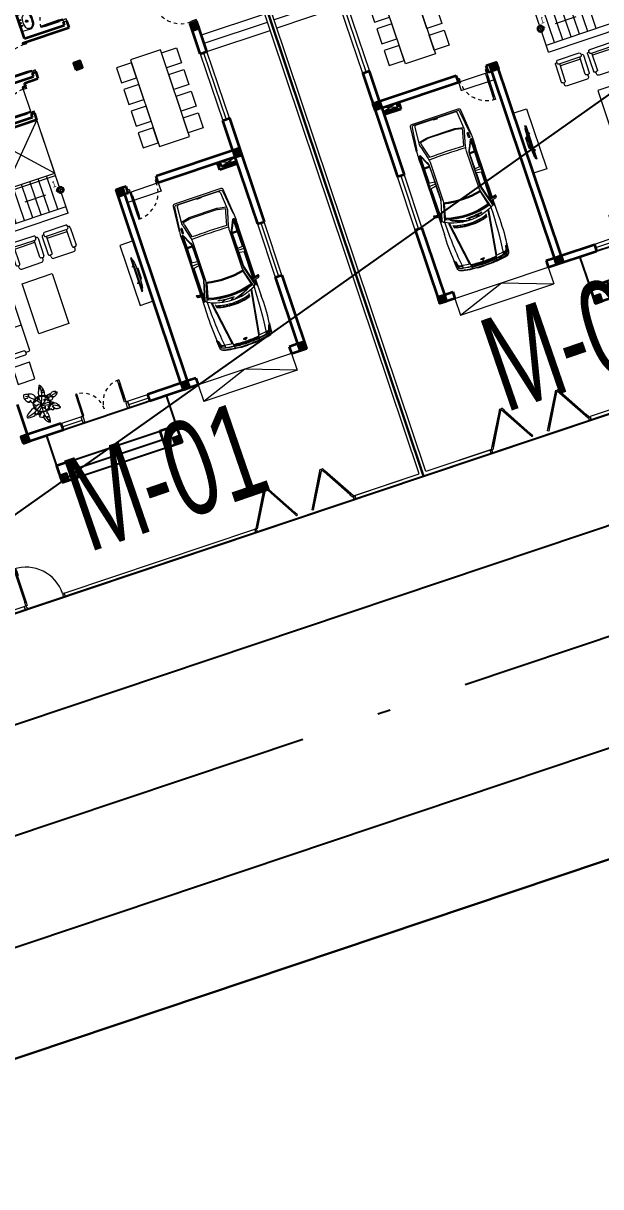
# Model space of a CAD drawing. Header units: metres. Extents: x 568006 to 1139366, y 2064802 to 4131555.
# Drawn here: x 569654.57 to 569670.99, y 2065800.22 to 2065833.29 of the extents above; entities that cross this region are included whole.
import ezdxf
from ezdxf.enums import TextEntityAlignment as Align
from ezdxf.xclip import XClip

# ---------------------------------------------------------------- set-up
doc = ezdxf.new("R2010")
doc.units = ezdxf.units.M
doc.header["$XCLIPFRAME"] = 0
for name, pattern in [('$AUDIT_BAD_LTYPE2', [0]), ('ACAD_ISO10W100', [18.5, 12, -3, 0.5, -3]), ('CENTER', [2, 1.25, -0.25, 0.25, -0.25]), ('DASHED', [0.75, 0.5, -0.25]), ('HIDDEN', [0.375, 0.25, -0.125]), ('HIDDEN2', [0.1875, 0.125, -0.0625]), ('Xref-VCMT-BT3 - tuong bao$0$HIDDEN', [0.375, 0.25, -0.125])]:
    doc.linetypes.add(name, pattern=pattern)
doc.layers.get('0').update_dxf_attribs({"linetype": 'CONTINUOUS'})
doc.layers.get('DEFPOINTS').update_dxf_attribs({"color": 152, "linetype": 'CONTINUOUS'})
for name, color, linetype, lineweight in [('-CONCRETE', 1, 'CONTINUOUS', 35), ('-DOOR', 137, 'CONTINUOUS', 9), ('-FURNITURE', 46, 'CONTINUOUS', 9), ('-HIDE', 3, 'HIDDEN', 13), ('-KH', 143, 'CONTINUOUS', 13), ('-LINE1', 7, 'CONTINUOUS', 18), ('-TEXT', 7, 'CONTINUOUS', 15), ('-WALL', 4, 'CONTINUOUS', 35), ('A-Cay', 75, 'CONTINUOUS', 5), ('A-KY HIEU', 34, 'CONTINUOUS', 20), ('Bighome_khuat', 251, 'DASHED', 5), ('E- RANH GIOI', 1, 'CENTER', 13), ('hung-demlonha', 7, 'CONTINUOUS', 15)]:
    doc.layers.add(name, color=color, linetype=linetype, lineweight=lineweight)
for name, color, linetype in [('BoThamCo', 94, 'CONTINUOUS'), ('datOBt', 42, 'CONTINUOUS'), ('ghi_chu', 7, 'CONTINUOUS'), ('LogDg', 7, 'CONTINUOUS'), ('loKBT', 42, 'CONTINUOUS'), ('SOLO', 7, 'CONTINUOUS'), ('TimDg', 222, 'CONTINUOUS'), ('ViaHeS', 32, 'CONTINUOUS')]:
    doc.layers.add(name, color=color, linetype=linetype)
doc.layers.add('KCS_Plotter', color=11, linetype='CONTINUOUS', plot=False)
doc.styles.add('1', font='arial.ttf')
doc.styles.add('kieuchuDim', font='arial.ttf', dxfattribs={"width": 0.75})
doc.styles.add('QH1', font='arialbd.ttf', dxfattribs={"width": 0.8})

# ---------------------------------------------------------------- blocks, each defined once
blk = doc.blocks.new('A$C33BC4D2A')
at = {"layer": 'A-KY HIEU', "color": 0, "const_width": 1.022}
blk.add_lwpolyline([(14.345, -292.097), (14.345, -4.903), (414.985, -4.903), (414.985, -292.097)], close=True, dxfattribs=at)
at = {"layer": 'DEFPOINTS', "color": 125}
blk.add_lwpolyline([(0, -297), (420, -297), (420, 0), (0, 0)], close=True, dxfattribs=at)
blk = doc.blocks.new('t1$0$D11')
at = {"linetype": '$AUDIT_BAD_LTYPE2'}
for p, q in [((70, 100), (70, 1000)), ((90, 1000), (90, 100))]:
    blk.add_line(p, q, dxfattribs=at)
for points in [[(50, 1000), (90, 1000), (90, 1100), (50, 1100), (50, 1000)], [(50, 1003), (50, 100)], [(50, 100), (90, 100), (90, 0), (50, 0), (50, 100)]]:
    blk.add_lwpolyline(points)
for points in [[(118, 895), (118, 1064), (90, 1064), (90, 1036), (113, 1036), (113, 895)], [(0, 0), (50, 0), (50, -40), (60, -40), (60, -100), (0, -100)], [(1200, 0), (1150, 0), (1150, -40), (1140, -40), (1140, -100), (1200, -100)]]:
    blk.add_lwpolyline(points, close=True)
at = {"linetype": '$AUDIT_BAD_LTYPE2', "ltscale": 0.3}
blk.add_arc((50, 0), 1100, 0, 90, dxfattribs=at)
blk = doc.blocks.new('A$C6CE07C06')
for p, q in [((1355, 1774), (989, 1774)), ((1356, 1801), (1350, 1615)), ((1387, 1801), (1382, 1615)), ((1842, 1774), (1387, 1774)), ((1857, 1615), (1840, 1801)), ((1925, 1839), (1915, 1601)), ((1980, 1615), (2018, 1801)), ((2839, 1774), (2013, 1774)), ((2811, 1945), (2844, 1766)), ((2816, 1953), (2822, 1954)), ((2828, 1949), (2860, 1769)), ((2856, 1761), (2853, 1760)), ((2900, 1839), (3433, 1839)), ((3068, 1815), (2905, 1815)), ((3055, 1801), (2907, 1801)), ((2996, 1774), (2912, 1774)), ((3245, 1511), (3341, 1500)), ((3370, 1393), (3312, 1380)), ((3391, 1290), (3332, 1281)), ((3406, 1186), (3347, 1180)), ((3414, 1081), (3355, 1079)), ((3406, 779), (3347, 785)), ((3414, 884), (3355, 886)), ((1356, 164), (1350, 350)), ((1387, 164), (1382, 351)), ((1857, 351), (1840, 164)), ((1925, 127), (1915, 364)), ((1980, 351), (2018, 164)), ((3341, 465), (3245, 454)), ((3370, 572), (3312, 585)), ((3391, 675), (3332, 685)), ((1355, 191), (989, 191)), ((1842, 191), (1387, 191)), ((2839, 191), (2013, 191)), ((2811, 20), (2844, 199)), ((2816, 12), (2822, 11)), ((2828, 16), (2860, 196)), ((2901, 127), (3422, 127)), ((3068, 150), (2905, 150)), ((3055, 164), (2907, 164)), ((2996, 191), (2912, 191))]:
    blk.add_line(p, q)
for points in [[(48, 285), (48, 1680, -0.373826), (99, 1739), (803, 1820), (820, 1839), (54, 1773, 0.383818), (0, 1713), (0, 252, 0.383818), (54, 192), (820, 126), (803, 145), (99, 226, -0.373826)], [(2557, 404), (3001, 284, 0.388671), (3036, 301, 0.143383), (3036, 1665, 0.390953), (3001, 1682), (2557, 1559, -0.106047)], [(4564, 983, 0.027521), (4546, 1368, -0.543027), (4554, 1373), (4603, 1360, -0.308444), (4617, 1345, -0.028524), (4637, 983, -0.028524), (4617, 620, -0.308444), (4603, 605), (4554, 592, -0.543027), (4546, 597, 0.027521)], [(4501, 981, 0.027754), (4500, 1005, 0.037978), (4497, 1021, 0.078467), (4490, 1036, 0.253942), (4486, 1038, 0.253942), (4481, 1036, 0.078467), (4475, 1021, 0.037978), (4472, 1005, 0.027754), (4470, 981, 0.027754), (4472, 958, 0.037978), (4475, 941, 0.078467), (4481, 927, 0.253942), (4486, 924, 0.253942), (4490, 927, 0.078467), (4497, 941, 0.037978), (4500, 958, 0.027754)], [(906, 228), (776, 228, 0.414214), (764, 215), (764, 203, 0.414214), (776, 190), (906, 190, 0.414214), (919, 203), (919, 215, 0.414214)]]:
    blk.add_lwpolyline(points, format="xyb", close=True)
for points in [[(817, 1835, -0.039974), (1255, 1839), (2827, 1839)], [(2832, 150), (1846, 150), (999, 150, -0.758852), (984, 205), (1232, 321, -0.14996), (1372, 364), (1915, 364), (2389, 364, -0.077307), (2455, 354), (3016, 199, 0.360394), (3088, 230, 0.242572), (3089, 1735, 0.360655), (3017, 1766), (2455, 1611, -0.077307), (2389, 1601), (1915, 1601), (1372, 1601, -0.137614), (1232, 1645), (984, 1761, -0.758852), (999, 1815), (1846, 1815), (2832, 1815)], [(2834, 1801), (999, 1801, 0.768317), (992, 1772), (1240, 1655, 0.14228), (1371, 1613), (1857, 1615), (1865, 1608), (1971, 1608), (1980, 1615), (2389, 1615, 0.077278), (2451, 1624), (3023, 1782, 0.231129), (3080, 1839)], [(2912, 1774), (2884, 1931, 0.322829), (2849, 1965), (2812, 1959, 0.422531), (2806, 1952), (2842, 1758), (2825, 1723)], [(4578, 1777, -0.06824), (4603, 1702, -0.051611), (4688, 983), (4688, 1178, 0.069896), (4626, 1707, 0.32103), (4523, 1797), (4292, 1820, 0.311578), (4273, 1810, 0.311578)], [(4609, 1370, 0.043765), (4549, 1724, 0.303464), (4496, 1773), (4373, 1795, 0.018633), (4273, 1810, 0.083909), (4370, 1778), (4493, 1756, -0.304556), (4533, 1720, -0.038587), (4593, 1374)], [(4517, 1385), (4476, 1703, 0.304567), (4446, 1739), (4333, 1770, -0.23887), (4324, 1778), (4320, 1790)], [(4512, 1628), (4500, 1706, 0.304567), (4453, 1762), (4438, 1766)], [(4553, 340, -0.027873), (3110, 247, -0.059366), (3058, 256), (2582, 386, 0.079464), (2446, 413), (1281, 413, 0.06068), (1127, 394), (736, 296, -0.120949), (592, 270), (116, 311, -0.39497), (59, 371), (59, 1600, -0.404135), (117, 1660), (602, 1699, -0.112937), (736, 1673), (1127, 1571, 0.06068), (1281, 1553), (2446, 1553, 0.070217), (2582, 1578), (3058, 1711, -0.044809), (3109, 1718, -0.02806), (4553, 1625)], [(585, 1698), (531, 1430, 0.050349), (524, 1369), (524, 593, 0.051729), (531, 530), (585, 271)], [(713, 346, -0.11132), (605, 325), (561, 536, -0.051729), (555, 593), (555, 1369, -0.050349), (560, 1424), (605, 1644, -0.111864), (714, 1623), (1102, 1522, 0.016174), (1102, 443), (713, 347)], [(1170, 1557, 0.017383), (1170, 408, -9.34877)], [(2526, 1563, -0.107872), (2527, 402, 0.970081)], [(2537, 1565, -0.107895), (2538, 400, -0.109161)], [(3212, 1273, -0.045041), (3259, 1070, 0.050749), (3081, 1543, -0.062222), (3208, 1285), (3219, 1281), (3256, 1209)], [(3104, 1495, -0.052375), (3205, 1275), (3214, 1272), (3259, 1184)], [(3197, 762, -0.045041), (3153, 558, 0.050749), (3195, 1062, -0.062222), (3198, 775), (3207, 766), (3242, 679)], [(4578, 988, 0.025968), (4561, 1353, -0.502127), (4565, 1357), (4613, 1347)], [(4689, 1226), (4695, 1226, -0.001921), (4700, 983)], [(3239, 660), (3198, 760), (3191, 767, 0.052375), (3195, 1009)], [(4578, 188, 0.06824), (4603, 263, 0.051611), (4688, 983), (4688, 788, -0.069896), (4626, 258, -0.32103), (4523, 168), (4292, 145, -0.311578), (4273, 155, -0.311578)], [(4613, 618), (4565, 608, -0.502127), (4561, 612, 0.02601), (4578, 977, 0.026384)], [(4689, 739), (4695, 739, 0.001921), (4700, 983)], [(2834, 164), (999, 164, -0.768317), (992, 193), (1240, 310, -0.149181), (1371, 351), (1857, 351), (1865, 357), (1971, 357), (1980, 351), (2389, 351, -0.077278), (2451, 341), (3023, 184, -0.228236), (3080, 127)], [(4611, 595, -0.046101), (4549, 241, -0.303464), (4496, 192), (4373, 171, -0.018633), (4273, 155, -0.083909), (4370, 187), (4493, 209, 0.304556), (4533, 245, 0.038587), (4593, 591)], [(4517, 580), (4476, 262, -0.304567), (4446, 227), (4333, 195, 0.23887), (4324, 187), (4320, 175)], [(817, 130, 0.041495), (1267, 127), (2827, 127)], [(2912, 191), (2884, 34, -0.322829), (2849, 0), (2812, 6, -0.422531), (2806, 14), (2842, 207), (2825, 242)], [(4512, 337), (4500, 259, -0.304567), (4453, 203), (4438, 199)]]:
    blk.add_lwpolyline(points, format="xyb")
for points in [[(2072, 1839), (2072, 1815), (2251, 1815), (2251, 1839)], [(2092, 1839), (2092, 1830), (2233, 1830), (2233, 1839)], [(2835, 1963), (2874, 1764), (2872, 1737)], [(2558, 1553), (2959, 1653), (3041, 1653)], [(3153, 1597), (4682, 1360)], [(3157, 1617), (4514, 1407)], [(49, 1051), (76, 1051), (76, 920), (49, 920)], [(2558, 412), (2959, 313), (3041, 313)], [(3153, 368), (4682, 605)], [(3157, 348), (4514, 558)], [(2072, 127), (2072, 150), (2251, 150), (2251, 127)], [(2092, 127), (2092, 135), (2233, 135), (2233, 127)], [(2835, 2), (2874, 201), (2872, 228)]]:
    blk.add_lwpolyline(points)
blk.add_lwpolyline([(4637, 988), (4570, 988), (4570, 977), (4637, 977)], close=True)
blk.add_circle((4502, 982), 17.5)
for centre, radius, start, end in [((2818, 1947), 6.67, 102.2823, 190.4042), ((2821, 1948), 6.67, 10.3268, 82.609), ((2851, 1767), 6.67, 190.4042, 285.2365), ((2854, 1768), 6.67, 285.2365, 10.3268), ((3648, -4086), 5929, 83.9529, 92.0822), ((714, 984), 2372, 343.5716, 16.3779), ((714, 983), 2387, 343.6793, 16.2892), ((1629, 983), 1731, 359.9757, 17.6213), ((1607, 983), 1789, 359.9764, 16.8703), ((1629, 983), 1789, 359.9764, 16.7982), ((1059, 1015), 3532, 359.565, 5.5133), ((1059, 1015), 3560, 359.5684, 5.381), ((4612, 1343), 4.58, 6.5805, 75.1489), ((3280, 983), 40.8, 103.7631, 256.1858), ((3280, 983), 25.6, 111.5508, 248.398), ((1629, 982), 1731, 342.3787, 0.0243), ((1607, 982), 1789, 343.1297, 0.0236), ((1629, 982), 1789, 343.2018, 0.0236), ((1059, 950), 3532, 354.4867, 0.4446), ((1059, 950), 3560, 354.619, 0.4411), ((4612, 622), 4.58, 284.8511, 353.4195), ((2818, 19), 6.67, 169.5958, 257.7177), ((2821, 17), 6.67, 277.391, 349.6732), ((2851, 198), 6.67, 74.7635, 169.5958), ((2854, 197), 6.67, 349.6732, 74.7635), ((3653, 6050), 5928, 267.7698, 276.0029)]:
    blk.add_arc(centre, radius, start, end)
blk = doc.blocks.new('*U185')
for p, q in [((-1310, 550), (-1350, 550)), ((-1330, 100), (-1330, 550)), ((-90, 550), (-50, 550)), ((-70, 100), (-70, 550)), ((-1310, 100), (-1350, 100)), ((-90, 100), (-50, 100))]:
    blk.add_line(p, q)
for points in [[(-1350, 0), (-1310, 0), (-1310, 650), (-1350, 650)], [(-50, 0), (-90, 0), (-90, 650), (-50, 650)], [(-1400, -200), (-1340, -200), (-1340, -40), (-1350, -40), (-1350, 0), (-1400, 0)], [(0, -200), (-60, -200), (-60, -40), (-50, -40), (-50, 0), (0, 0)]]:
    blk.add_lwpolyline(points, close=True)
at = {"linetype": 'HIDDEN', "ltscale": 0.1}
for centre, start, end in [((-1350, 0), 0, 90), ((-50, 0), 90, 180)]:
    blk.add_arc(centre, 650, start, end, dxfattribs=at)
blk = doc.blocks.new('A$Cf08be9d0')
at = {"layer": '-FURNITURE'}
for p, q in [((60, 720), (60, 660)), ((2280, 780), (120, 780)), ((840, 780), (840, 180)), ((1560, 780), (1560, 180)), ((2340, 720), (2340, 660)), ((0, 96), (0, 624)), ((36, 660), (84, 660)), ((120, 624), (120, 120)), ((2280, 624), (2280, 120)), ((2364, 660), (2316, 660)), ((2400, 96), (2400, 624)), ((60, 60), (36, 60)), ((60, 84), (60, 36)), ((2304, 120), (96, 120)), ((96, 0), (2304, 0)), ((2280, 180), (120, 180)), ((2340, 36), (2340, 84)), ((2340, 60), (2364, 60))]:
    blk.add_line(p, q, dxfattribs=at)
for centre, radius, start, end in [((120, 720), 60, 90, 180), ((2280, 720), 60, 0, 90), ((36, 624), 36, 90, 180), ((84, 624), 36, 0, 90), ((2316, 624), 36, 90, 180), ((2364, 624), 36, 0, 90), ((36, 96), 36, 180, 270), ((96, 84), 36, 90, 180), ((96, 36), 36, 180, 270), ((2304, 84), 36, 0, 90), ((2304, 36), 36, 270, 0), ((2364, 96), 36, 270, 0)]:
    blk.add_arc(centre, radius, start, end, dxfattribs=at)
blk = doc.blocks.new('A$Ce56c61a3')
at = {"layer": '-FURNITURE'}
for p, q in [((0, 744), (0, 96)), ((84, 780), (36, 780)), ((60, 780), (60, 804)), ((96, 840), (624, 840)), ((120, 96), (120, 744)), ((624, 720), (120, 720)), ((180, 120), (180, 720)), ((660, 804), (660, 756)), ((720, 780), (660, 780)), ((780, 120), (780, 720)), ((36, 60), (84, 60)), ((60, 60), (60, 36)), ((96, 0), (624, 0)), ((624, 120), (120, 120)), ((660, 36), (660, 84)), ((720, 60), (660, 60))]:
    blk.add_line(p, q, dxfattribs=at)
for centre, radius, start, end in [((36, 744), 36, 90, 180), ((96, 804), 36, 90, 180), ((84, 744), 36, 0, 90), ((624, 804), 36, 0, 90), ((624, 756), 36, 270, 0), ((720, 720), 60, 0, 90), ((36, 96), 36, 180, 270), ((96, 36), 36, 180, 270), ((84, 96), 36, 270, 0), ((624, 84), 36, 0, 90), ((624, 36), 36, 270, 0), ((720, 120), 60, 270, 0)]:
    blk.add_arc(centre, radius, start, end, dxfattribs=at)
blk = doc.blocks.new('*U288')
at = {"color": 251}
blk.add_line((-70, 100), (-70, 600), dxfattribs=at)
for points in [[(-50, 0), (-50, 700), (-90, 700), (-90, 0)], [(-50, 100), (-90, 100), (-90, 600), (-50, 600)], [(-800, -100), (-740, -100), (-740, -40), (-750, -40), (-750, 0), (-800, 0)], [(0, -100), (-60, -100), (-60, -40), (-50, -40), (-50, 0), (0, 0)]]:
    blk.add_lwpolyline(points, close=True)
at = {"layer": 'Bighome_khuat', "linetype": 'Xref-VCMT-BT3 - tuong bao$0$HIDDEN'}
blk.add_arc((-50, 0), 700, 90, 180, dxfattribs=at)
blk = doc.blocks.new('*U186')
at = {"color": 251}
blk.add_line((-70, 100), (-70, 700), dxfattribs=at)
for points in [[(-50, 0), (-50, 800), (-90, 800), (-90, 0)], [(-50, 100), (-90, 100), (-90, 700), (-50, 700)], [(-900, -100), (-840, -100), (-840, -40), (-850, -40), (-850, 0), (-900, 0)], [(0, -100), (-60, -100), (-60, -40), (-50, -40), (-50, 0), (0, 0)]]:
    blk.add_lwpolyline(points, close=True)
at = {"layer": 'Bighome_khuat', "linetype": 'Xref-VCMT-BT3 - tuong bao$0$HIDDEN'}
blk.add_arc((-50, 0), 800, 90, 180, dxfattribs=at)
blk = doc.blocks.new('*U289')
at = {"color": 251}
blk.add_line((-70, 100), (-70, 700), dxfattribs=at)
for points in [[(-50, 0), (-50, 800), (-90, 800), (-90, 0)], [(-50, 100), (-90, 100), (-90, 700), (-50, 700)], [(-900, -200), (-840, -200), (-840, -40), (-850, -40), (-850, 0), (-900, 0)], [(0, -200), (-60, -200), (-60, -40), (-50, -40), (-50, 0), (0, 0)]]:
    blk.add_lwpolyline(points, close=True)
at = {"layer": 'Bighome_khuat', "linetype": 'Xref-VCMT-BT3 - tuong bao$0$HIDDEN'}
blk.add_arc((-50, 0), 800, 90, 180, dxfattribs=at)
blk = doc.blocks.new('A$C5C575821')
at = {"layer": '-CONCRETE'}
h = blk.add_hatch(color=256, dxfattribs=at)
h.dxf.hatch_style = 1
h.paths.add_polyline_path([(0, 200), (0, 0), (200, 0), (200, 200)])
blk.add_lwpolyline([(0, 0), (200, 0), (200, 200), (0, 200)], close=True, dxfattribs=at)
blk = doc.blocks.new('XR.MB.LM123$0$tvi 1')
blk.add_lwpolyline([(29, 0), (29, -1000), (0, -1000), (0, 0)], close=True)
for points in [[(-24, -236), (-39, -252)], [(0, -285), (-39, -252)], [(0, -256), (-24, -236)], [(29, -50), (52, -81)], [(70, -315), (111, -350), (111, -650), (70, -685)], [(89, -446), (89, -360), (71, -345)], [(89, -554), (89, -640), (71, -655)], [(89, -446), (73, -446)], [(89, -554), (73, -554)], [(0, -715), (-39, -748)], [(-24, -764), (-39, -748)], [(0, -744), (-24, -764)], [(29, -950), (52, -919)]]:
    blk.add_lwpolyline(points)
blk.add_arc((-4025, -500), 4099, 354.1311, 5.8689)
blk = doc.blocks.new('LUOI M1')
at = {"layer": '-WALL'}
for p in [(-200, 13100), (4600, 13100), (8100, 13100), (-200, 9400), (4600, 9400), (8100, 9400), (-200, 5600), (4600, 5600), (8100, 5600), (-200, -200), (4600, -200), (8100, -200)]:
    blk.add_blockref('A$C5C575821', p, dxfattribs=at)
blk = doc.blocks.new('*U83')
at = {"color": 251}
blk.add_line((-70, 100), (-70, 550), dxfattribs=at)
for points in [[(-50, 0), (-50, 650), (-90, 650), (-90, 0)], [(-50, 100), (-90, 100), (-90, 550), (-50, 550)], [(-750, -100), (-690, -100), (-690, -40), (-700, -40), (-700, 0), (-750, 0)], [(0, -100), (-60, -100), (-60, -40), (-50, -40), (-50, 0), (0, 0)]]:
    blk.add_lwpolyline(points, close=True)
at = {"layer": 'Bighome_khuat', "linetype": 'Xref-VCMT-BT3 - tuong bao$0$HIDDEN'}
blk.add_arc((-50, 0), 650, 90, 180, dxfattribs=at)
blk = doc.blocks.new('A$Ca51cd422')
for p, q in [((167, 414), (224, 414)), ((195, 383), (195, 443)), ((267, 429), (324, 429)), ((295, 398), (295, 458)), ((367, 414), (424, 414)), ((395, 383), (395, 443)), ((249, 215), (342, 215)), ((295, 165), (295, 264))]:
    blk.add_line(p, q)
for points in [[(0, 200, 0.414214), (200, 0), (390, 0, 0.414214), (590, 200), (581, 446, 0.409799), (551, 475), (39, 475, 0.403607), (9, 446)], [(177, 40, 0.090773), (424, 43, 0.149887), (521, 96, 0.430722), (482, 321, 0.080637), (470, 327, 0.127732), (125, 329, 0.074208), (114, 325, 0.443092), (69, 96, 0.13364), (154, 46, 0.033617)]]:
    blk.add_lwpolyline(points, format="xyb", close=True)
for centre, radius in [((195, 414), 17.5), ((295, 429), 17.5), ((395, 414), 17.5), ((295, 215), 37.5), ((295, 215), 22.5), ((295, 215), 22.5)]:
    blk.add_circle(centre, radius)
blk = doc.blocks.new('A$C8aa8c7e6')
at = {"layer": '-FURNITURE'}
for points in [[(542, 1350), (92, 1350), (92, 1800), (542, 1800), (542, 1350)], [(1192, 1350), (742, 1350), (742, 1800), (1192, 1800), (1192, 1350)], [(1842, 1350), (1392, 1350), (1392, 1800), (1842, 1800), (1842, 1350)], [(2492, 1350), (2042, 1350), (2042, 1800), (2492, 1800), (2492, 1350)], [(2600, 1350), (0, 1350), (0, 450), (2600, 450), (2600, 1350)], [(542, 450), (92, 450), (92, 0), (542, 0), (542, 450)], [(1192, 450), (742, 450), (742, 0), (1192, 0), (1192, 450)], [(1842, 450), (1392, 450), (1392, 0), (1842, 0), (1842, 450)], [(2492, 450), (2042, 450), (2042, 0), (2492, 0), (2492, 450)]]:
    blk.add_lwpolyline(points, dxfattribs=at)
blk = doc.blocks.new('mb-cay16')
for p, q in [((-433, 528), (-402, 389)), ((-402, 389), (-403, 519)), ((131, 565), (69, 607)), ((79, 629), (131, 565)), ((231, 524), (166, 464)), ((166, 464), (244, 504)), ((-612, 395), (-475, 368)), ((-475, 368), (-605, 366)), ((-490, 209), (-374, 255)), ((-374, 255), (-461, 192)), ((-346, 111), (-191, 154)), ((-191, 154), (-338, 93)), ((-113, 139), (-112, 254)), ((-113, 139), (-91, 231)), ((76, 249), (-23, 300)), ((-12, 331), (76, 249)), ((195, 106), (117, 106)), ((117, 106), (180, 78)), ((247, 422), (149, 395)), ((149, 395), (242, 402)), ((260, 6), (450, 8)), ((395, -26), (260, 6)), ((323, 141), (303, 240)), ((334, 245), (323, 141)), ((409, 179), (522, 284)), ((448, 268), (409, 179)), ((532, 87), (448, 120)), ((448, 120), (574, 92)), ((693, 264), (615, 197)), ((615, 197), (723, 244)), ((-400, -385), (-364, -279)), ((-312, -137), (-374, -96)), ((-364, -279), (-356, -378)), ((-312, -77), (-291, -67)), ((-312, -142), (-312, -77)), ((-291, -67), (-286, -129)), ((-286, -129), (-267, -55)), ((-262, -431), (-77, -321)), ((-77, -321), (-253, -484)), ((36, -233), (100, -165)), ((100, -165), (61, -263)), ((115, -424), (62, -449)), ((62, -449), (119, -456)), ((218, -196), (205, -361)), ((237, -357), (218, -196)), ((485, -134), (354, -151)), ((354, -151), (513, -157)), ((410, -375), (385, -251)), ((385, -251), (430, -368)), ((-111, -563), (-53, -498)), ((-53, -498), (-105, -588)), ((128, -621), (24, -595)), ((24, -595), (128, -650)), ((120, -758), (65, -741)), ((65, -741), (116, -789))]:
    blk.add_line(p, q)
for centre, radius, start, end in [((-329, 448), 288, 161.2206, 190.4639), ((-592, -284), 825, 78.825, 90.6697), ((-592, -284), 825, 67.6949, 76.7945), ((-446, 225), 304, 15.845, 56.6107), ((-1650, 851), 1718, 342.73, 347.6168), ((-979, 594), 1130, 330.6725, 3.641), ((672, 341), 659, 156.2013, 167.6168), ((672, 341), 659, 146.019, 154.0763), ((103, 601), 111, 7.5431, 78.0474), ((371, 601), 160, 174.7063, 208.789), ((129, 455), 123, 344.0084, 22.936), ((-329, 448), 288, 196.4071, 234.1871), ((-1567, -1154), 1923, 36.7035, 57.4695), ((-428, 307), 116, 233.2325, 237.5887), ((-428, 307), 116, 255.929, 267.091), ((-423, 137), 55.6, 24.2055, 101.4054), ((21, 337), 432, 204.2055, 211.5513), ((21, 337), 432, 213.4357, 237.8387), ((-65, 333), 91.7, 195.845, 230.5606), ((-339, 0), 339, 47.9514, 50.5606), ((-339, 0), 339, 354.6008, 42.9255), ((1597, -159), 1682, 164.075, 168.4284), ((-120, 252), 347, 286.6838, 329.891), ((1597, -159), 1682, 162.73, 163.0792), ((2154, -4834), 5268, 107.3413, 112.3058), ((-120, 252), 347, 335.1428, 8.1671), ((932, 225), 712, 165.6239, 173.8497), ((-317, 3808), 3622, 278.6352, 279.8665), ((932, 225), 712, 164.0084, 164.1101), ((-317, 3808), 3622, 280.3581, 282.1977), ((222, 322), 389, 305.9962, 321.846), ((-317, 3808), 3622, 283.398, 283.5483), ((583, 70), 223, 60.4468, 103.5483), ((501, 377), 294, 284.4707, 323.1477), ((710, 220), 32.6, 323.1477, 55.438), ((-695, -345), 48.9, 135.0207, 258.407), ((-116, -923), 867, 107.2231, 135.0207), ((-570, 293), 699, 259.5557, 284.077), ((-1002, 1224), 1607, 281.5143, 307.8151), ((-514, 139), 540, 287.0409, 341.5638), ((-107, -353), 338, 71.7274, 118.1939), ((-28, -420), 234, 157.0771, 182.7473), ((1131, -297), 1182, 173.2497, 205.5927), ((808, 380), 986, 210.5659, 218.4214), ((-127, -1432), 1327, 53.4555, 85.594), ((376, -5410), 5352, 91.6804, 93.9771), ((808, 380), 986, 220.6948, 225.7556), ((205, -352), 101, 159.0815, 190.5201), ((-1182, -610), 1311, 8.17, 10.5201), ((-1182, -610), 1311, 1.7556, 6.7346), ((205, -239), 122, 225.7556, 269.9757), ((233, -520), 459, 57.0713, 91.6804), ((205, -239), 122, 285.2069, 289.7369), ((544, -1184), 882, 107.1013, 109.7369), ((222, 322), 389, 277.7731, 296.4251), ((290, -359), 18.4, 357.8128, 107.1013), ((341, -361), 32.2, 177.8128, 248.0461), ((357, -321), 74.9, 248.0461, 310.8614), ((432, -409), 40.5, 122.9882, 130.8614), ((432, -409), 40.5, 45.3238, 92.9093), ((541, -299), 114, 225.3238, 268.3174), ((233, -520), 459, 17.5149, 52.2403), ((560, 349), 762, 268.3174, 278.1257), ((666, -393), 12.2, 278.1257, 73.0687), ((-197, -468), 57.9, 196.0589, 237.7317), ((-28, -420), 234, 195.99, 196.0589), ((-51, -236), 332, 237.7317, 259.8031), ((272, -512), 385, 191.4146, 242.8877), ((-875, -604), 1004, 345.5239, 349.5865), ((-875, -604), 1004, 351.2018, 357.3602), ((-875, -604), 1004, 358.99, 1.9297)]:
    blk.add_arc(centre, radius, start, end)
blk = doc.blocks.new('A$C249437F6')
at = {"layer": '-DOOR'}
for p, q in [((29.309, 23.329), (29.799, 24.178)), ((29.829, 24.16), (29.339, 23.312)), ((29.929, 24.16), (30.419, 23.312)), ((30.449, 23.329), (29.959, 24.178)), ((30.988, 23.329), (31.478, 24.178)), ((31.508, 24.16), (31.018, 23.312)), ((31.608, 24.16), (32.098, 23.312)), ((32.129, 23.329), (31.639, 24.178)), ((29.219, 23.143), (29.219, 23.243)), ((32.219, 23.143), (32.219, 23.243))]:
    blk.add_line(p, q, dxfattribs=at)
for points in [[(26.949, 37.243), (26.949, 36.443)], [(32.149, 36.543), (32.149, 34.543)], [(29.749, 33.443), (29.749, 33.193), (28.749, 33.193)], [(29.749, 33.443), (28.849, 33.443)], [(32.149, 31.443), (32.149, 29.843)], [(24.949, 27.743), (25.549, 27.743)], [(26.949, 27.743), (27.549, 27.743)]]:
    blk.add_lwpolyline(points, dxfattribs=at)
for points in [[(32.049, 34.543), (32.249, 34.543), (32.249, 36.543), (32.049, 36.543)], [(32.049, 29.843), (32.249, 29.843), (32.249, 31.443), (32.049, 31.443)], [(24.949, 27.843), (25.549, 27.843), (25.549, 27.643), (24.949, 27.643)], [(26.949, 27.843), (27.549, 27.843), (27.549, 27.643), (26.949, 27.643)], [(29.815, 24.18), (29.823, 24.175), (29.323, 23.309), (29.315, 23.314)], [(29.879, 24.247), (29.829, 24.16), (29.818, 24.167), (29.823, 24.175), (29.815, 24.18), (29.81, 24.172), (29.799, 24.178), (29.849, 24.265)], [(29.879, 24.247), (29.929, 24.16), (29.94, 24.167), (29.935, 24.175), (29.944, 24.18), (29.949, 24.172), (29.959, 24.178), (29.909, 24.265)], [(29.944, 24.18), (29.935, 24.175), (30.435, 23.309), (30.444, 23.314)], [(31.494, 24.18), (31.503, 24.175), (31.003, 23.309), (30.994, 23.314)], [(31.558, 24.247), (31.508, 24.16), (31.498, 24.167), (31.503, 24.175), (31.494, 24.18), (31.489, 24.172), (31.478, 24.178), (31.528, 24.265)], [(31.558, 24.247), (31.608, 24.16), (31.619, 24.167), (31.614, 24.175), (31.623, 24.18), (31.628, 24.172), (31.639, 24.178), (31.589, 24.265)], [(31.623, 24.18), (31.614, 24.175), (32.114, 23.309), (32.123, 23.314)], [(29.269, 23.208), (29.259, 23.208), (29.259, 23.243), (29.219, 23.243), (29.219, 23.143), (29.269, 23.143)], [(29.32, 23.323), (29.315, 23.314), (29.323, 23.309), (29.328, 23.318), (29.339, 23.312), (29.289, 23.225), (29.259, 23.243), (29.309, 23.329)], [(30.439, 23.323), (30.444, 23.314), (30.435, 23.309), (30.43, 23.318), (30.419, 23.312), (30.469, 23.225), (30.499, 23.243), (30.449, 23.329)], [(30.999, 23.323), (30.994, 23.314), (31.003, 23.309), (31.008, 23.318), (31.018, 23.312), (30.968, 23.225), (30.938, 23.243), (30.988, 23.329)], [(32.118, 23.323), (32.123, 23.314), (32.114, 23.309), (32.109, 23.318), (32.098, 23.312), (32.148, 23.225), (32.179, 23.243), (32.129, 23.329)], [(32.169, 23.208), (32.179, 23.208), (32.179, 23.243), (32.219, 23.243), (32.219, 23.143), (32.169, 23.143)]]:
    blk.add_lwpolyline(points, close=True, dxfattribs=at)
at = {"layer": '-FURNITURE'}
for points in [[(31.599, 33.313), (32.049, 33.443)], [(31.599, 33.443), (32.049, 33.313)]]:
    blk.add_lwpolyline(points, dxfattribs=at)
for points in [[(28.149, 30.31), (28.549, 30.31), (28.549, 32.11), (28.149, 32.11)], [(25.168, 30.46), (25.168, 31.96), (26.068, 31.96), (26.068, 30.46)], [(24.152, 29.78), (24.152, 29.28), (24.652, 29.28), (24.652, 29.78)]]:
    blk.add_lwpolyline(points, close=True, dxfattribs=at)
at = {"layer": '-HIDE', "ltscale": 10}
for points in [[(27.049, 36.243), (25.549, 34.643)], [(25.549, 36.243), (27.049, 34.643)]]:
    blk.add_lwpolyline(points, dxfattribs=at)
at = {"layer": '-KH', "linetype": 'HIDDEN2', "ltscale": 5}
blk.add_lwpolyline([(25.049, 35.693), (25.049, 34.143), (27.129, 34.143)], dxfattribs=at)
at = {"layer": '-LINE1'}
for p, q in [((27.049, 33.443), (27.049, 36.243)), ((27.049, 34.643), (27.049, 36.243)), ((25.479, 34.573), (27.049, 34.573)), ((25.549, 33.643), (25.549, 34.643)), ((25.549, 34.643), (27.049, 34.643)), ((25.799, 33.643), (25.799, 34.643)), ((26.049, 33.643), (26.049, 34.643)), ((26.299, 33.643), (26.299, 34.643)), ((26.549, 33.643), (26.549, 34.643)), ((26.799, 33.643), (26.799, 34.643)), ((24.549, 33.643), (27.049, 33.643)), ((27.049, 33.443), (24.549, 33.443))]:
    blk.add_line(p, q, dxfattribs=at)
at = {"layer": '-LINE1', "ltscale": 10}
blk.add_line((22.306, 23.243), (22.306, 23.143), dxfattribs=at)
at = {"layer": '-LINE1', "lineweight": 18}
for p, q in [((32.219, 23.243), (34.149, 23.243)), ((22.163, 23.143), (22.763, 23.143)), ((22.672, 23.143), (23.272, 23.143))]:
    blk.add_line(p, q, dxfattribs=at)
at = {"layer": '-LINE1', "ltscale": 10}
blk.add_lwpolyline([(21.749, 23.143), (34.249, 23.143), (34.249, 43.143), (21.749, 43.143)], close=True, dxfattribs=at)
blk.add_lwpolyline([(32.179, 23.243), (34.149, 23.243), (34.149, 43.043), (21.849, 43.043), (21.849, 23.243), (22.306, 23.243)], dxfattribs=at)
at = {"layer": '-LINE1'}
for points in [[(32.249, 37.043), (34.149, 37.043)], [(32.249, 36.793), (34.149, 36.793)], [(32.249, 36.543), (34.149, 36.543)], [(31.799, 27.643), (28.999, 27.643)], [(28.999, 27.643), (28.999, 27.143)], [(31.799, 27.643), (31.799, 27.143), (30.399, 27.643), (28.999, 27.143)], [(31.799, 27.143), (28.999, 27.143)]]:
    blk.add_lwpolyline(points, dxfattribs=at)
at = {"layer": '-LINE1', "lineweight": 18}
blk.add_lwpolyline([(23.506, 23.243), (29.219, 23.243), (29.219, 23.143), (23.506, 23.143)], close=True, dxfattribs=at)
at = {"layer": '-WALL'}
for p, q in [((27.449, 38.543), (27.449, 40.943)), ((27.349, 38.443), (28.749, 38.443)), ((27.449, 38.543), (28.649, 38.543)), ((28.649, 38.543), (28.649, 38.643)), ((28.749, 38.443), (28.749, 38.643)), ((23.949, 37.443), (27.349, 37.443)), ((27.349, 37.443), (27.349, 37.543)), ((32.049, 36.543), (32.049, 37.442)), ((32.049, 37.442), (32.249, 37.442)), ((27.049, 37.243), (26.949, 37.243)), ((27.049, 37.343), (27.449, 37.343)), ((27.049, 37.243), (27.049, 37.343)), ((26.949, 36.343), (26.949, 36.443)), ((27.049, 36.443), (26.949, 36.443)), ((27.049, 36.243), (27.049, 36.443)), ((26.949, 36.343), (25.449, 36.343)), ((27.049, 36.243), (25.549, 36.243)), ((32.049, 33.643), (32.049, 34.543)), ((28.549, 27.843), (28.549, 33.643)), ((28.849, 33.643), (28.549, 33.643)), ((28.749, 27.843), (28.749, 33.443)), ((28.849, 33.443), (28.749, 33.443)), ((28.849, 33.443), (28.849, 33.643)), ((29.749, 33.443), (29.749, 33.643)), ((32.049, 33.643), (29.749, 33.643)), ((32.049, 33.443), (29.749, 33.443)), ((31.529, 33.243), (31.529, 33.443)), ((31.599, 33.313), (31.599, 33.443)), ((32.049, 33.243), (31.529, 33.243)), ((32.049, 33.313), (31.599, 33.313)), ((32.049, 29.843), (32.049, 27.843)), ((23.949, 27.843), (23.949, 28.743)), ((24.949, 27.843), (23.949, 27.843)), ((24.949, 27.843), (24.949, 27.643)), ((28.549, 27.843), (27.549, 27.843)), ((27.549, 27.843), (27.549, 27.643)), ((28.999, 27.843), (28.749, 27.843)), ((32.049, 27.843), (31.799, 27.843)), ((31.799, 27.843), (31.799, 27.643)), ((24.949, 27.643), (23.749, 27.643)), ((31.799, 27.643), (32.249, 27.643))]:
    blk.add_line(p, q, dxfattribs=at)
for points in [[(27.349, 37.543), (27.449, 37.543), (27.449, 37.343)], [(32.049, 36.543), (32.249, 36.543), (32.249, 37.442)], [(32.049, 34.543), (32.249, 34.543), (32.249, 31.443)], [(32.049, 33.443), (32.049, 31.443)], [(32.049, 31.443), (32.249, 31.443)], [(32.049, 29.843), (32.249, 29.843)], [(32.249, 29.843), (32.249, 27.643)], [(28.999, 27.843), (28.999, 27.643), (27.549, 27.643)]]:
    blk.add_lwpolyline(points, dxfattribs=at)
for points in [[(24.449, 26.243), (24.949, 26.243), (24.949, 26.743), (24.449, 26.743)], [(27.549, 26.243), (28.049, 26.243), (28.049, 26.743), (27.549, 26.743)]]:
    blk.add_lwpolyline(points, close=True, dxfattribs=at)
blk.add_circle((27.049, 34.143), 0.0805, dxfattribs=at)
at = {"layer": 'A-Cay'}
for radius in [0.24, 0.223]:
    blk.add_circle((24.611, 28.544), radius, dxfattribs=at)
at = {"layer": 'SOLO'}
for p, q in [((28.049, 27.643), (24.449, 27.643)), ((24.449, 27.643), (24.449, 26.743)), ((28.049, 26.743), (28.049, 27.643)), ((24.949, 26.743), (27.549, 26.743)), ((24.949, 26.493), (27.549, 26.493)), ((24.949, 26.243), (27.549, 26.243))]:
    blk.add_line(p, q, dxfattribs=at)
at = {"layer": '-CONCRETE', "xscale": 0.001, "yscale": 0.001, "zscale": 0.001}
blk.add_blockref('LUOI M1', (23.949, 27.843), dxfattribs=at)
at = {"layer": '-DOOR', "yscale": 0.001, "zscale": 0.001}
for name, p, xscale, rotation in [('*U83', (28.649, 38.643), -0.001, 90), ('*U186', (27.349, 37.543), -0.001, 90), ('*U289', (32.049, 38.342), 0.001, 90.00000000000001), ('*U288', (26.949, 36.443), -0.001, 90), ('*U186', (28.849, 33.443), 0.001, 180)]:
    blk.add_blockref(name, p, dxfattribs=dict(at, xscale=xscale, rotation=rotation))
at = {"layer": '-DOOR', "xscale": 0.001, "yscale": 0.001, "zscale": 0.001}
for name, p in [('*U185', (26.949, 27.843)), ('t1$0$D11', (22.306, 23.243))]:
    blk.add_blockref(name, p, dxfattribs=at)
at = {"layer": '-FURNITURE'}
for name, p, xscale, yscale, zscale, rotation in [('A$Ca51cd422', (27.843, 38.748), 0.0008305084745762713, 0.0008305084745762713, 0.0008305084745762713, 90.00000000000001), ('A$C8aa8c7e6', (29.662, 37.015), 0.001, 0.001, 0.001, 270), ('A$Ce56c61a3', (25.168, 33.14), 0.001, 0.001, 0.001, 270), ('A$Ce56c61a3', (26.132, 33.14), 0.001, 0.001, 0.001, 270), ('A$C6CE07C06', (29.757, 32.728), 0.0009499999999970897, 0.0009499999999970897, 0.0009499999999970897, 270), ('A$Cf08be9d0', (23.988, 30.01), -0.001, 0.001, 0.001, 270)]:
    blk.add_blockref(name, p, dxfattribs=dict(at, xscale=xscale, yscale=yscale, zscale=zscale, rotation=rotation))
at = {"layer": '-FURNITURE', "extrusion": (0, 0, -1), "xscale": 0.001, "yscale": 0.001, "zscale": 0.001, "rotation": 179.9963102775916}
blk.add_blockref('XR.MB.LM123$0$tvi 1', (-28.323, 30.671), dxfattribs=at)
at = {"layer": '-WALL', "yscale": 0.001, "zscale": 0.001}
for p, xscale in [((24.449, 26.243), 0.001), ((28.049, 26.243), -0.001)]:
    blk.add_blockref('A$C5C575821', p, dxfattribs=dict(at, xscale=xscale))
at = {"layer": 'A-Cay', "xscale": 0.0007, "yscale": 0.0007, "zscale": 0.0007}
blk.add_blockref('mb-cay16', (24.612, 28.566), dxfattribs=at)
at = {"layer": '-TEXT', "style": '1', "width": 0.75}
blk.add_text('1', height=0.18, dxfattribs=at).set_placement((26.868, 34.266))
blk = doc.blocks.new('tmbc_khub')
at = {"layer": 'BoThamCo'}
blk.add_lwpolyline([(-224.353, 103.548), (-220.979, 109.949), (-223.715, 119.59), (-229.821, 122.809), (-277.55, 106.791), (-280.7, 100.46), (-277.518, 90.98), (-271.187, 87.831)], close=True, dxfattribs=at)
at = {"layer": 'datOBt'}
blk.add_lwpolyline([(-229.727, 140.767), (-233.102, 134.366), (-352.471, 94.306), (-358.802, 97.455), (-368.347, 125.897), (-365.197, 132.228), (-244.037, 172.888), (-237.931, 169.669)], close=True, dxfattribs=at)
at = {"layer": 'LogDg'}
for points in [[(-223.931, 142.32), (-232.132, 171.211, 0.428104), (-242.373, 176.611), (-366.152, 135.072, 0.414214), (-371.191, 124.942), (-361.646, 96.501, 0.414214), (-351.517, 91.462), (-229.081, 132.551, 0.400458), (-223.931, 142.32)], [(-217.916, 121.132), (-215.182, 111.501, -0.400458), (-220.333, 101.733), (-270.233, 84.986, -0.414214), (-280.362, 90.025), (-283.544, 99.506, -0.414214), (-278.505, 109.635), (-228.157, 126.532, -0.428104), (-217.916, 121.132)]]:
    blk.add_lwpolyline(points, format="xyb", dxfattribs=at)
at = {"layer": 'loKBT'}
for points in [[(-250.758, 149.537), (-262.608, 145.56), (-256.245, 126.599), (-244.395, 130.576)], [(-262.608, 145.56), (-274.459, 141.583), (-268.096, 122.622), (-256.245, 126.599)]]:
    blk.add_lwpolyline(points, close=True, dxfattribs=at)
at = {"layer": 'TimDg', "linetype": 'ACAD_ISO10W100', "ltscale": 0.75}
blk.add_lwpolyline([(-9.753, 202.992), (-360.991, 85.118)], dxfattribs=at)
at = {"layer": 'ViaHeS'}
for points in [[(-229.727, 140.767), (-233.102, 134.366), (-352.471, 94.306), (-358.802, 97.455), (-368.347, 125.897), (-365.197, 132.228), (-244.037, 172.888), (-237.931, 169.669)], [(-280.7, 100.46), (-277.55, 106.791), (-229.821, 122.809), (-223.715, 119.59), (-220.979, 109.949), (-224.353, 103.548), (-271.187, 87.831), (-277.518, 90.98)]]:
    blk.add_lwpolyline(points, close=True, dxfattribs=at)
at = {"layer": 'ViaHeS', "xscale": -1, "rotation": 18.5533046277712}
blk.add_blockref('A$C249437F6', (-216.409, 115.561), dxfattribs=at)
at = {"layer": 'ViaHeS', "rotation": 18.5533048465526}
blk.add_blockref('A$C249437F6', (-281.347, 93.766), dxfattribs=at)
at = {"layer": 'ghi_chu', "lineweight": -2, "style": 'kieuchuDim', "width": 0.65}
for p in [(-253.924, 128.402), (-265.774, 124.426)]:
    blk.add_text('M-01', height=2.7, rotation=19, dxfattribs=at).set_placement(p)
at = {"layer": 'hung-demlonha', "color": 7, "ltscale": 5, "style": 'QH1', "width": 0.65}
for tag, p in [('BT04', (-109.598, 191.643)), ('BT06', (-305.798, 171.199)), ('BT05', (-282.572, 137.244))]:
    blk.add_attdef(tag, text='', height=3.96, rotation=0, dxfattribs=at).set_placement(p, align=Align.CENTER)

msp = doc.modelspace()

# ---------------------------------------------------------------- linework, layer by layer
at = {"layer": 'KCS_Plotter', "extrusion": (-2.4685e-06, 4.62064e-06, 1)}
msp.add_line((569313.502, 2065578.308, 0), (570201.523, 2066206.266, 0), dxfattribs=at)

# ---------------------------------------------------------------- block references
at = {"layer": 'E- RANH GIOI', "extrusion": (-2.4685e-06, 4.62064e-06, 1), "xscale": 2.114336868039268, "yscale": 2.114336868039268, "zscale": 2.114336868039268}
msp.add_blockref('A$C33BC4D2A', (569313.502, 2066206.266, 8.139), dxfattribs=at)

# ---------------------------------------------------------------- next in the draw order: block references
at = {"layer": 'ghi_chu'}
ref = msp.add_blockref('tmbc_khub', (569922.191, 2065693.817), dxfattribs=at)
XClip(ref).set_block_clipping_path([(-391.9901366149, 0), (0, 477.830198009)])

doc.saveas('drawing.dxf')
